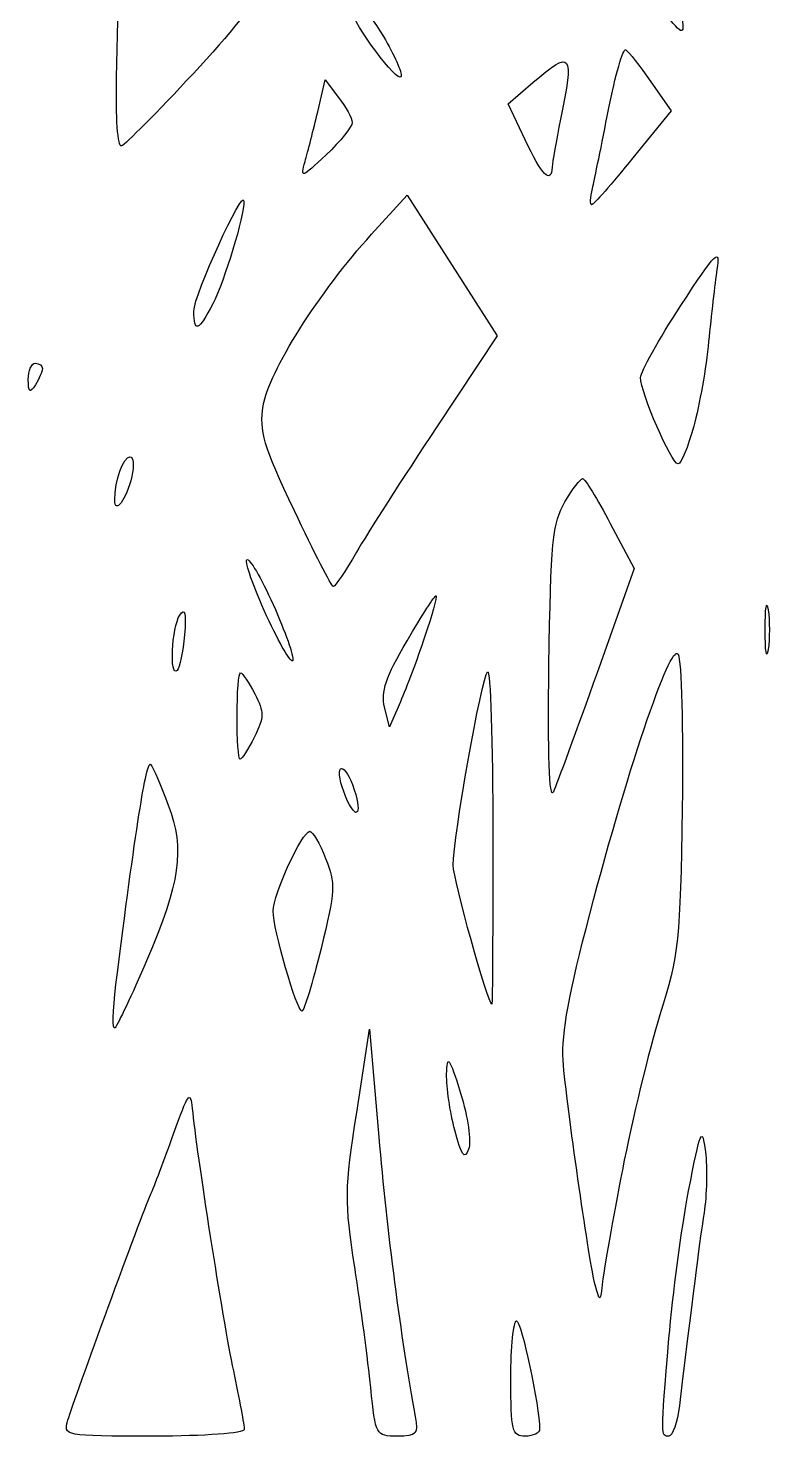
# Model space of a CAD drawing. Header units: centimetres. Extents: x -52 to 49, y -21 to 24.
# Drawn here: x -32.28 to -29.56, y -19.8 to -14.62 of the extents above; entities that cross this region are included whole.
import ezdxf

# ---------------------------------------------------------------- set-up
doc = ezdxf.new("R2010")
doc.units = ezdxf.units.CM
doc.header["$MEASUREMENT"] = 0
doc.layers.add('Layer 1', color=7, linetype='Continuous')

msp = doc.modelspace()

# ---------------------------------------------------------------- linework, layer by layer
at = {"layer": 'Layer 1'}
for points, knots in [([(-31.67249, -14.78368), (-31.5405, -14.64184), (-31.4325, -14.50739), (-31.4325, -14.48489), (-31.4325, -14.48489), (-31.4325, -14.4624), (-31.48189, -14.37713), (-31.54225, -14.29542), (-31.54225, -14.29542), (-31.63172, -14.1743), (-31.65739, -14.15387), (-31.68116, -14.1848), (-31.68116, -14.1848), (-31.6972, -14.20567), (-31.76389, -14.29387), (-31.82938, -14.3808), (-31.82938, -14.3808), (-31.82938, -14.3808), (-31.94844, -14.53885), (-31.94844, -14.53885), (-31.94844, -14.53885), (-31.94844, -14.53885), (-31.95446, -14.79883), (-31.95446, -14.79883), (-31.95446, -14.79883), (-31.95787, -14.9459), (-31.95006, -15.05506), (-31.93648, -15.05018), (-31.93648, -15.05018), (-31.92328, -15.04544), (-31.80448, -14.92551), (-31.67249, -14.78367), (-31.67249, -14.78367), (-31.67249, -14.78367), (-31.67249, -14.78368), (-31.67249, -14.78368)], [0, 0, 0, 0, 0.1, 0.1, 0.1, 0.1, 0.2, 0.2, 0.2, 0.2, 0.3, 0.3, 0.3, 0.3, 0.4, 0.4, 0.4, 0.4, 0.5, 0.5, 0.5, 0.5, 0.6, 0.6, 0.6, 0.6, 0.7, 0.7, 0.7, 0.7, 0.8, 0.8, 0.8, 0.8, 1, 1, 1, 1]), ([(-29.88456, -14.54547), (-29.91913, -14.37373), (-29.92575, -14.36154), (-29.96629, -14.39518), (-29.96629, -14.39518), (-30.01686, -14.43715), (-30.01373, -14.46136), (-29.94586, -14.55315), (-29.94586, -14.55315), (-29.87232, -14.65262), (-29.86323, -14.65148), (-29.88456, -14.54546), (-29.88456, -14.54546), (-29.88456, -14.54546), (-29.88456, -14.54547), (-29.88456, -14.54547)], [0, 0, 0, 0, 0.2, 0.2, 0.2, 0.2, 0.4, 0.4, 0.4, 0.4, 0.6, 0.6, 0.6, 0.6, 1, 1, 1, 1]), ([(-30.97471, -14.64774), (-31.04603, -14.52966), (-31.08854, -14.49479), (-31.08854, -14.55437), (-31.08854, -14.55437), (-31.08854, -14.5972), (-30.91929, -14.82485), (-30.90943, -14.79528), (-30.90943, -14.79528), (-30.90477, -14.78129), (-30.93414, -14.71489), (-30.97471, -14.64774)], [0, 0, 0, 0, 0.25, 0.25, 0.25, 0.25, 0.5, 0.5, 0.5, 0.5, 1, 1, 1, 1]), ([(-30.35464, -15.12755), (-30.3536, -15.10936), (-30.33971, -15.03034), (-30.32377, -14.95196), (-30.32377, -14.95196), (-30.27384, -14.70646), (-30.28248, -14.69499), (-30.42529, -14.81709), (-30.42529, -14.81709), (-30.42529, -14.81709), (-30.51611, -14.89473), (-30.51611, -14.89473), (-30.51611, -14.89473), (-30.51611, -14.89473), (-30.45384, -15.02768), (-30.45384, -15.02768), (-30.45384, -15.02768), (-30.39263, -15.15836), (-30.35836, -15.19286), (-30.35463, -15.12755), (-30.35463, -15.12755), (-30.35463, -15.12755), (-30.35464, -15.12755), (-30.35464, -15.12755)], [0, 0, 0, 0, 0.1428571, 0.1428571, 0.1428571, 0.1428571, 0.2857143, 0.2857143, 0.2857143, 0.2857143, 0.4285714, 0.4285714, 0.4285714, 0.4285714, 0.5714286, 0.5714286, 0.5714286, 0.5714286, 0.7142857, 0.7142857, 0.7142857, 0.7142857, 1, 1, 1, 1]), ([(-30.05814, -15.09383), (-30.05814, -15.09383), (-29.91808, -14.9212), (-29.91808, -14.9212), (-29.91808, -14.9212), (-29.91808, -14.9212), (-29.99178, -14.81486), (-29.99178, -14.81486), (-29.99178, -14.81486), (-30.03231, -14.75637), (-30.07383, -14.70336), (-30.08403, -14.69705), (-30.08403, -14.69705), (-30.09424, -14.69074), (-30.12289, -14.78949), (-30.1477, -14.91649), (-30.1477, -14.91649), (-30.17251, -15.04349), (-30.19919, -15.17419), (-30.20699, -15.20693), (-30.20699, -15.20693), (-30.21479, -15.23967), (-30.216, -15.26646), (-30.20969, -15.26646), (-30.20969, -15.26646), (-30.20338, -15.26646), (-30.13519, -15.18878), (-30.05815, -15.09383), (-30.05815, -15.09383), (-30.05815, -15.09383), (-30.05814, -15.09383), (-30.05814, -15.09383)], [0, 0, 0, 0, 0.1111111, 0.1111111, 0.1111111, 0.1111111, 0.2222222, 0.2222222, 0.2222222, 0.2222222, 0.3333333, 0.3333333, 0.3333333, 0.3333333, 0.4444444, 0.4444444, 0.4444444, 0.4444444, 0.5555556, 0.5555556, 0.5555556, 0.5555556, 0.6666667, 0.6666667, 0.6666667, 0.6666667, 0.7777778, 0.7777778, 0.7777778, 0.7777778, 1, 1, 1, 1]), ([(-31.08913, -14.96361), (-31.08945, -14.94827), (-31.11187, -14.90691), (-31.13894, -14.87169), (-31.13894, -14.87169), (-31.13894, -14.87169), (-31.18817, -14.80765), (-31.18817, -14.80765), (-31.18817, -14.80765), (-31.18817, -14.80765), (-31.21577, -14.9246), (-31.21577, -14.9246), (-31.21577, -14.9246), (-31.23095, -14.98892), (-31.25186, -15.07132), (-31.26224, -15.1077), (-31.26224, -15.1077), (-31.28006, -15.17018), (-31.27577, -15.16879), (-31.18483, -15.08267), (-31.18483, -15.08267), (-31.13188, -15.03252), (-31.08882, -14.97894), (-31.08914, -14.96361), (-31.08914, -14.96361), (-31.08914, -14.96361), (-31.08913, -14.96361), (-31.08913, -14.96361)], [0, 0, 0, 0, 0.125, 0.125, 0.125, 0.125, 0.25, 0.25, 0.25, 0.25, 0.375, 0.375, 0.375, 0.375, 0.5, 0.5, 0.5, 0.5, 0.625, 0.625, 0.625, 0.625, 0.75, 0.75, 0.75, 0.75, 1, 1, 1, 1]), ([(-31.60104, -15.63026), (-31.5578, -15.54668), (-31.48513, -15.30654), (-31.48695, -15.25323), (-31.48695, -15.25323), (-31.48878, -15.1996), (-31.67063, -15.5989), (-31.67063, -15.65654), (-31.67063, -15.65654), (-31.67063, -15.73807), (-31.65346, -15.73158), (-31.60104, -15.63026)], [0, 0, 0, 0, 0.25, 0.25, 0.25, 0.25, 0.5, 0.5, 0.5, 0.5, 1, 1, 1, 1]), ([(-31.07365, -16.54307), (-31.03359, -16.47395), (-30.90083, -16.2667), (-30.77864, -16.08253), (-30.77864, -16.08253), (-30.77864, -16.08253), (-30.55646, -15.74767), (-30.55646, -15.74767), (-30.55646, -15.74767), (-30.55646, -15.74767), (-30.72205, -15.48947), (-30.72205, -15.48947), (-30.72205, -15.48947), (-30.72205, -15.48947), (-30.88764, -15.23127), (-30.88764, -15.23127), (-30.88764, -15.23127), (-30.88764, -15.23127), (-31.01788, -15.37454), (-31.01788, -15.37454), (-31.01788, -15.37454), (-31.21005, -15.58594), (-31.39588, -15.88021), (-31.41578, -16.00465), (-31.41578, -16.00465), (-31.43077, -16.09841), (-31.41577, -16.14909), (-31.30155, -16.39066), (-31.30155, -16.39066), (-31.22923, -16.54361), (-31.16476, -16.66874), (-31.15827, -16.66874), (-31.15827, -16.66874), (-31.15178, -16.66874), (-31.1137, -16.61219), (-31.07364, -16.54306), (-31.07364, -16.54306), (-31.07364, -16.54306), (-31.07365, -16.54307), (-31.07365, -16.54307)], [0, 0, 0, 0, 0.0909091, 0.0909091, 0.0909091, 0.0909091, 0.1818182, 0.1818182, 0.1818182, 0.1818182, 0.2727273, 0.2727273, 0.2727273, 0.2727273, 0.3636364, 0.3636364, 0.3636364, 0.3636364, 0.4545455, 0.4545455, 0.4545455, 0.4545455, 0.5454545, 0.5454545, 0.5454545, 0.5454545, 0.6363636, 0.6363636, 0.6363636, 0.6363636, 0.7272727, 0.7272727, 0.7272727, 0.7272727, 0.8181818, 0.8181818, 0.8181818, 0.8181818, 1, 1, 1, 1]), ([(-29.83469, -16.08005), (-29.81365, -16.00365), (-29.78903, -15.86375), (-29.77997, -15.76916), (-29.77997, -15.76916), (-29.77091, -15.67457), (-29.75719, -15.55551), (-29.74947, -15.50458), (-29.74947, -15.50458), (-29.73704, -15.42257), (-29.75224, -15.43771), (-29.88229, -15.63687), (-29.88229, -15.63687), (-29.96306, -15.76056), (-30.02945, -15.87963), (-30.02984, -15.90145), (-30.02984, -15.90145), (-30.03077, -15.95448), (-29.91627, -16.21793), (-29.89205, -16.2185), (-29.89205, -16.2185), (-29.88154, -16.21876), (-29.85573, -16.15644), (-29.83469, -16.08005)], [0, 0, 0, 0, 0.1428571, 0.1428571, 0.1428571, 0.1428571, 0.2857143, 0.2857143, 0.2857143, 0.2857143, 0.4285714, 0.4285714, 0.4285714, 0.4285714, 0.5714286, 0.5714286, 0.5714286, 0.5714286, 0.7142857, 0.7142857, 0.7142857, 0.7142857, 1, 1, 1, 1]), ([(-32.22666, -15.86839), (-32.22643, -15.85747), (-32.23816, -15.84854), (-32.25271, -15.84854), (-32.25271, -15.84854), (-32.26726, -15.84854), (-32.27899, -15.87533), (-32.27876, -15.90807), (-32.27876, -15.90807), (-32.27843, -15.95621), (-32.27345, -15.96001), (-32.25271, -15.92791), (-32.25271, -15.92791), (-32.2386, -15.90608), (-32.22688, -15.87929), (-32.22666, -15.86838), (-32.22666, -15.86838), (-32.22666, -15.86838), (-32.22666, -15.86839), (-32.22666, -15.86839)], [0, 0, 0, 0, 0.1666667, 0.1666667, 0.1666667, 0.1666667, 0.3333333, 0.3333333, 0.3333333, 0.3333333, 0.5, 0.5, 0.5, 0.5, 0.6666667, 0.6666667, 0.6666667, 0.6666667, 1, 1, 1, 1]), ([(-31.89843, -16.26513), (-31.889, -16.22511), (-31.89203, -16.19237), (-31.90516, -16.19237), (-31.90516, -16.19237), (-31.92941, -16.19237), (-31.96065, -16.27995), (-31.96131, -16.3498), (-31.96131, -16.3498), (-31.96186, -16.40801), (-31.91828, -16.34932), (-31.89844, -16.26513), (-31.89844, -16.26513), (-31.89844, -16.26513), (-31.89843, -16.26513), (-31.89843, -16.26513)], [0, 0, 0, 0, 0.2, 0.2, 0.2, 0.2, 0.4, 0.4, 0.4, 0.4, 0.6, 0.6, 0.6, 0.6, 1, 1, 1, 1]), ([(-30.18998, -16.98625), (-30.18998, -16.98625), (-30.05359, -16.6026), (-30.05359, -16.6026), (-30.05359, -16.6026), (-30.05359, -16.6026), (-30.14112, -16.43746), (-30.14112, -16.43746), (-30.14112, -16.43746), (-30.18926, -16.34663), (-30.23501, -16.27222), (-30.24279, -16.2721), (-30.24279, -16.2721), (-30.25057, -16.2721), (-30.27991, -16.31057), (-30.308, -16.35787), (-30.308, -16.35787), (-30.35295, -16.43354), (-30.35998, -16.50575), (-30.36661, -16.9598), (-30.36661, -16.9598), (-30.37132, -17.28192), (-30.36517, -17.45586), (-30.35026, -17.42282), (-30.35026, -17.42282), (-30.33712, -17.39372), (-30.265, -17.19726), (-30.18998, -16.98626), (-30.18998, -16.98626), (-30.18998, -16.98626), (-30.18998, -16.98625), (-30.18998, -16.98625)], [0, 0, 0, 0, 0.1111111, 0.1111111, 0.1111111, 0.1111111, 0.2222222, 0.2222222, 0.2222222, 0.2222222, 0.3333333, 0.3333333, 0.3333333, 0.3333333, 0.4444444, 0.4444444, 0.4444444, 0.4444444, 0.5555556, 0.5555556, 0.5555556, 0.5555556, 0.6666667, 0.6666667, 0.6666667, 0.6666667, 0.7777778, 0.7777778, 0.7777778, 0.7777778, 1, 1, 1, 1]), ([(-31.37939, -16.73532), (-31.42381, -16.63631), (-31.46711, -16.56225), (-31.4756, -16.57074), (-31.4756, -16.57074), (-31.48409, -16.57923), (-31.45159, -16.67177), (-31.40337, -16.77638), (-31.40337, -16.77638), (-31.35515, -16.88099), (-31.31186, -16.95505), (-31.30716, -16.94096), (-31.30716, -16.94096), (-31.30246, -16.92687), (-31.33497, -16.83433), (-31.37939, -16.73532)], [0, 0, 0, 0, 0.2, 0.2, 0.2, 0.2, 0.4, 0.4, 0.4, 0.4, 0.6, 0.6, 0.6, 0.6, 1, 1, 1, 1]), ([(-30.82299, -16.85459), (-30.79616, -16.7749), (-30.77715, -16.70675), (-30.78076, -16.70314), (-30.78076, -16.70314), (-30.78436, -16.69954), (-30.83252, -16.77387), (-30.88777, -16.86832), (-30.88777, -16.86832), (-30.96606, -17.00216), (-30.98421, -17.05601), (-30.97003, -17.11237), (-30.97003, -17.11237), (-30.97003, -17.11237), (-30.95184, -17.18469), (-30.95184, -17.18469), (-30.95184, -17.18469), (-30.95184, -17.18469), (-30.91181, -17.09209), (-30.91181, -17.09209), (-30.91181, -17.09209), (-30.88979, -17.04116), (-30.84982, -16.93428), (-30.82299, -16.85459)], [0, 0, 0, 0, 0.1428571, 0.1428571, 0.1428571, 0.1428571, 0.2857143, 0.2857143, 0.2857143, 0.2857143, 0.4285714, 0.4285714, 0.4285714, 0.4285714, 0.5714286, 0.5714286, 0.5714286, 0.5714286, 0.7142857, 0.7142857, 0.7142857, 0.7142857, 1, 1, 1, 1]), ([(-29.56147, -16.75474), (-29.56753, -16.71472), (-29.57249, -16.74746), (-29.57249, -16.8275), (-29.57249, -16.8275), (-29.57249, -16.90754), (-29.56753, -16.94028), (-29.56147, -16.90026), (-29.56147, -16.90026), (-29.55541, -16.86024), (-29.55541, -16.79476), (-29.56147, -16.75474)], [0, 0, 0, 0, 0.25, 0.25, 0.25, 0.25, 0.5, 0.5, 0.5, 0.5, 1, 1, 1, 1]), ([(-31.70485, -16.84701), (-31.69811, -16.76502), (-31.70283, -16.74556), (-31.72241, -16.77458), (-31.72241, -16.77458), (-31.75192, -16.81831), (-31.76083, -17.00589), (-31.73203, -16.9771), (-31.73203, -16.9771), (-31.72215, -16.96722), (-31.70991, -16.90868), (-31.70485, -16.84701)], [0, 0, 0, 0, 0.25, 0.25, 0.25, 0.25, 0.5, 0.5, 0.5, 0.5, 1, 1, 1, 1]), ([(-30.09666, -18.81188), (-30.06144, -18.62998), (-29.99935, -18.37399), (-29.95867, -18.24303), (-29.95867, -18.24303), (-29.88991, -18.02161), (-29.88418, -17.96822), (-29.87702, -17.48191), (-29.87702, -17.48191), (-29.87279, -17.19426), (-29.87961, -16.94053), (-29.89218, -16.91807), (-29.89218, -16.91807), (-29.91957, -16.86912), (-30.08436, -17.36022), (-30.23023, -17.92553), (-30.23023, -17.92553), (-30.30065, -18.19843), (-30.32249, -18.33077), (-30.3132, -18.42824), (-30.3132, -18.42824), (-30.29446, -18.62479), (-30.21726, -19.15926), (-30.19663, -19.23522), (-30.19663, -19.23522), (-30.17898, -19.30021), (-30.17851, -19.29998), (-30.16967, -19.22199), (-30.16967, -19.22199), (-30.16472, -19.17833), (-30.13186, -18.99379), (-30.09664, -18.81189), (-30.09664, -18.81189), (-30.09664, -18.81189), (-30.09666, -18.81188), (-30.09666, -18.81188)], [0, 0, 0, 0, 0.1, 0.1, 0.1, 0.1, 0.2, 0.2, 0.2, 0.2, 0.3, 0.3, 0.3, 0.3, 0.4, 0.4, 0.4, 0.4, 0.5, 0.5, 0.5, 0.5, 0.6, 0.6, 0.6, 0.6, 0.7, 0.7, 0.7, 0.7, 0.8, 0.8, 0.8, 0.8, 1, 1, 1, 1]), ([(-31.44837, -17.22171), (-31.41187, -17.14854), (-31.41173, -17.13138), (-31.44711, -17.06296), (-31.44711, -17.06296), (-31.46893, -17.02077), (-31.49243, -16.98625), (-31.49933, -16.98625), (-31.49933, -16.98625), (-31.50623, -16.98625), (-31.51188, -17.05769), (-31.51188, -17.145), (-31.51188, -17.145), (-31.51188, -17.23231), (-31.5068, -17.30375), (-31.50059, -17.30375), (-31.50059, -17.30375), (-31.49438, -17.30375), (-31.47088, -17.26683), (-31.44837, -17.22171)], [0, 0, 0, 0, 0.1666667, 0.1666667, 0.1666667, 0.1666667, 0.3333333, 0.3333333, 0.3333333, 0.3333333, 0.5, 0.5, 0.5, 0.5, 0.6666667, 0.6666667, 0.6666667, 0.6666667, 1, 1, 1, 1]), ([(-30.57257, -17.58298), (-30.57259, -17.24178), (-30.58128, -16.97127), (-30.5919, -16.98183), (-30.5919, -16.98183), (-30.61377, -17.0036), (-30.71813, -17.59136), (-30.71813, -17.69277), (-30.71813, -17.69277), (-30.71813, -17.74494), (-30.59059, -18.20334), (-30.57607, -18.20334), (-30.57607, -18.20334), (-30.57413, -18.20334), (-30.57256, -17.92418), (-30.57257, -17.58298)], [0, 0, 0, 0, 0.2, 0.2, 0.2, 0.2, 0.4, 0.4, 0.4, 0.4, 0.6, 0.6, 0.6, 0.6, 1, 1, 1, 1]), ([(-31.84446, -18.04458), (-31.72014, -17.75564), (-31.70355, -17.63698), (-31.76438, -17.47182), (-31.76438, -17.47182), (-31.79039, -17.40121), (-31.81958, -17.33414), (-31.82926, -17.32279), (-31.82926, -17.32279), (-31.84484, -17.30451), (-31.88594, -17.56539), (-31.95664, -18.13132), (-31.95664, -18.13132), (-31.96896, -18.22996), (-31.97054, -18.3014), (-31.96014, -18.29007), (-31.96014, -18.29007), (-31.94974, -18.27874), (-31.89769, -18.16827), (-31.84446, -18.04458)], [0, 0, 0, 0, 0.1666667, 0.1666667, 0.1666667, 0.1666667, 0.3333333, 0.3333333, 0.3333333, 0.3333333, 0.5, 0.5, 0.5, 0.5, 0.6666667, 0.6666667, 0.6666667, 0.6666667, 1, 1, 1, 1]), ([(-31.08841, -17.39669), (-31.10385, -17.35609), (-31.1237, -17.33009), (-31.13253, -17.33892), (-31.13253, -17.33892), (-31.14136, -17.34775), (-31.13277, -17.39312), (-31.11346, -17.43975), (-31.11346, -17.43975), (-31.07128, -17.54158), (-31.04832, -17.50212), (-31.08841, -17.39669)], [0, 0, 0, 0, 0.25, 0.25, 0.25, 0.25, 0.5, 0.5, 0.5, 0.5, 1, 1, 1, 1]), ([(-31.2035, -17.99882), (-31.15087, -17.78626), (-31.14957, -17.7608), (-31.18653, -17.66842), (-31.18653, -17.66842), (-31.20856, -17.61337), (-31.23482, -17.56833), (-31.24489, -17.56833), (-31.24489, -17.56833), (-31.27277, -17.56833), (-31.37958, -17.80061), (-31.37958, -17.86123), (-31.37958, -17.86123), (-31.37958, -17.92607), (-31.29227, -18.22984), (-31.27375, -18.22942), (-31.27375, -18.22942), (-31.26647, -18.22916), (-31.23486, -18.12549), (-31.2035, -17.99882)], [0, 0, 0, 0, 0.1666667, 0.1666667, 0.1666667, 0.1666667, 0.3333333, 0.3333333, 0.3333333, 0.3333333, 0.5, 0.5, 0.5, 0.5, 0.6666667, 0.6666667, 0.6666667, 0.6666667, 1, 1, 1, 1]), ([(-30.85782, -19.71807), (-30.91029, -19.43334), (-30.96269, -19.03093), (-30.99133, -18.69281), (-30.99133, -18.69281), (-30.99133, -18.69281), (-31.02494, -18.29593), (-31.02494, -18.29593), (-31.02494, -18.29593), (-31.02494, -18.29593), (-31.07262, -18.60163), (-31.07262, -18.60163), (-31.07262, -18.60163), (-31.11681, -18.88493), (-31.11732, -18.92661), (-31.07963, -19.17048), (-31.07963, -19.17048), (-31.05726, -19.31522), (-31.03087, -19.514), (-31.02098, -19.61223), (-31.02098, -19.61223), (-31.00319, -19.78899), (-31.00219, -19.79082), (-30.92371, -19.79082), (-30.92371, -19.79082), (-30.85159, -19.79082), (-30.84563, -19.78423), (-30.85782, -19.71806), (-30.85782, -19.71806), (-30.85782, -19.71806), (-30.85782, -19.71807), (-30.85782, -19.71807)], [0, 0, 0, 0, 0.1111111, 0.1111111, 0.1111111, 0.1111111, 0.2222222, 0.2222222, 0.2222222, 0.2222222, 0.3333333, 0.3333333, 0.3333333, 0.3333333, 0.4444444, 0.4444444, 0.4444444, 0.4444444, 0.5555556, 0.5555556, 0.5555556, 0.5555556, 0.6666667, 0.6666667, 0.6666667, 0.6666667, 0.7777778, 0.7777778, 0.7777778, 0.7777778, 1, 1, 1, 1]), ([(-30.69114, -18.53024), (-30.73321, -18.39618), (-30.74008, -18.38684), (-30.74217, -18.46092), (-30.74217, -18.46092), (-30.7435, -18.50801), (-30.73011, -18.60066), (-30.71241, -18.66682), (-30.71241, -18.66682), (-30.68699, -18.76188), (-30.67628, -18.77642), (-30.66138, -18.73614), (-30.66138, -18.73614), (-30.65075, -18.70741), (-30.66374, -18.61754), (-30.69114, -18.53024)], [0, 0, 0, 0, 0.2, 0.2, 0.2, 0.2, 0.4, 0.4, 0.4, 0.4, 0.6, 0.6, 0.6, 0.6, 1, 1, 1, 1]), ([(-31.48542, -19.76611), (-31.48542, -19.75251), (-31.50349, -19.65546), (-31.52558, -19.55045), (-31.52558, -19.55045), (-31.56504, -19.36288), (-31.66219, -18.74285), (-31.67654, -18.58699), (-31.67654, -18.58699), (-31.68289, -18.51806), (-31.6919, -18.53025), (-31.74498, -18.67959), (-31.74498, -18.67959), (-31.7786, -18.77418), (-31.81673, -18.87538), (-31.82971, -18.90449), (-31.82971, -18.90449), (-31.86137, -18.9755), (-32.11109, -19.65618), (-32.13304, -19.73131), (-32.13304, -19.73131), (-32.15042, -19.79081), (-32.15026, -19.79084), (-31.81792, -19.79084), (-31.81792, -19.79084), (-31.62939, -19.79084), (-31.48541, -19.78013), (-31.48541, -19.76611), (-31.48541, -19.76611), (-31.48541, -19.76611), (-31.48542, -19.76611), (-31.48542, -19.76611)], [0, 0, 0, 0, 0.1111111, 0.1111111, 0.1111111, 0.1111111, 0.2222222, 0.2222222, 0.2222222, 0.2222222, 0.3333333, 0.3333333, 0.3333333, 0.3333333, 0.4444444, 0.4444444, 0.4444444, 0.4444444, 0.5555556, 0.5555556, 0.5555556, 0.5555556, 0.6666667, 0.6666667, 0.6666667, 0.6666667, 0.7777778, 0.7777778, 0.7777778, 0.7777778, 1, 1, 1, 1]), ([(-29.88747, -19.67839), (-29.82786, -19.18887), (-29.81334, -19.07526), (-29.79699, -18.97063), (-29.79699, -18.97063), (-29.78676, -18.90515), (-29.78445, -18.80394), (-29.79185, -18.74573), (-29.79185, -18.74573), (-29.80402, -18.65001), (-29.80991, -18.66379), (-29.85344, -18.88981), (-29.85344, -18.88981), (-29.87991, -19.02726), (-29.91246, -19.27134), (-29.92577, -19.43221), (-29.92577, -19.43221), (-29.95595, -19.79692), (-29.95595, -19.79084), (-29.92601, -19.79084), (-29.92601, -19.79084), (-29.91235, -19.79084), (-29.89501, -19.74024), (-29.88748, -19.67839), (-29.88748, -19.67839), (-29.88748, -19.67839), (-29.88747, -19.67839), (-29.88747, -19.67839)], [0, 0, 0, 0, 0.125, 0.125, 0.125, 0.125, 0.25, 0.25, 0.25, 0.25, 0.375, 0.375, 0.375, 0.375, 0.5, 0.5, 0.5, 0.5, 0.625, 0.625, 0.625, 0.625, 0.75, 0.75, 0.75, 0.75, 1, 1, 1, 1]), ([(-30.40063, -19.76487), (-30.40063, -19.68204), (-30.46772, -19.3675), (-30.48539, -19.3675), (-30.48539, -19.3675), (-30.49698, -19.3675), (-30.50646, -19.46275), (-30.50646, -19.57917), (-30.50646, -19.57917), (-30.50646, -19.7732), (-30.50205, -19.79084), (-30.45354, -19.79084), (-30.45354, -19.79084), (-30.42444, -19.79084), (-30.40062, -19.77916), (-30.40062, -19.76487), (-30.40062, -19.76487), (-30.40062, -19.76487), (-30.40063, -19.76487), (-30.40063, -19.76487)], [0, 0, 0, 0, 0.1666667, 0.1666667, 0.1666667, 0.1666667, 0.3333333, 0.3333333, 0.3333333, 0.3333333, 0.5, 0.5, 0.5, 0.5, 0.6666667, 0.6666667, 0.6666667, 0.6666667, 1, 1, 1, 1])]:
    msp.add_open_spline(points, degree=3, knots=knots, dxfattribs=at)

doc.saveas('drawing.dxf')
